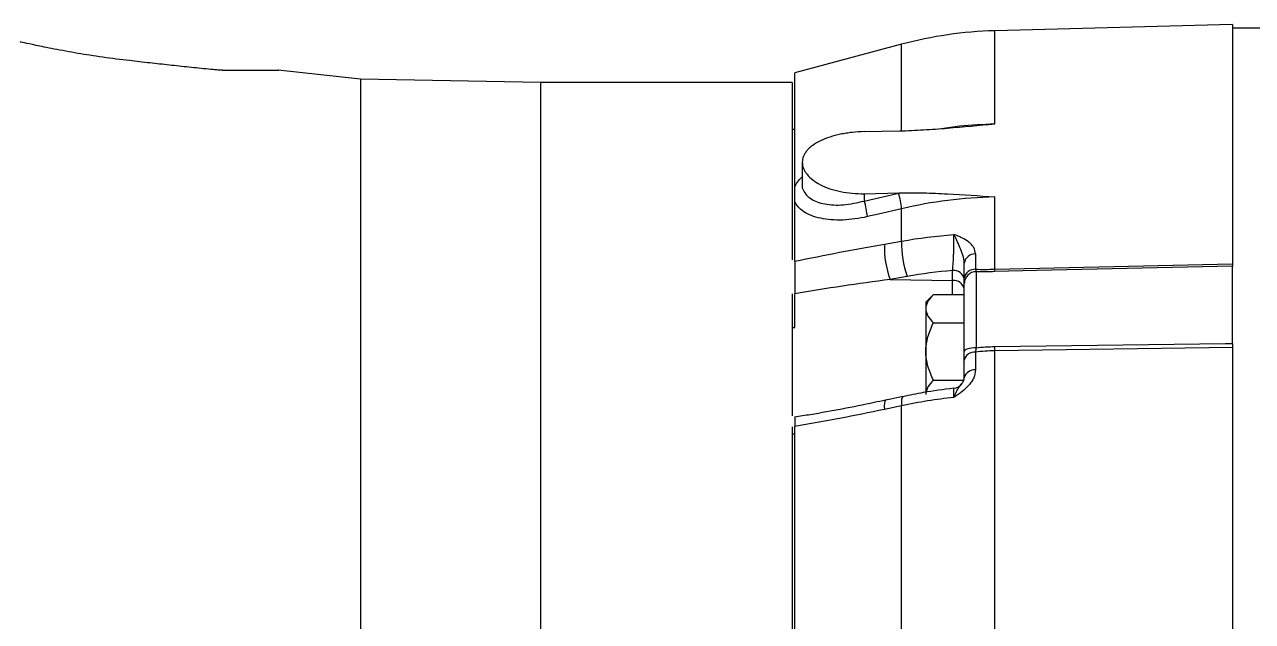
# Paper-space layout '_Top' of a CAD drawing. Header units: inches. Extents: x -16.5 to 11.4, y -8.4 to 5.1.
# Drawn here: x -11.13 to -4.99, y 1.79 to 4.77 of the extents above; entities that cross this region are included whole.
import ezdxf

# ---------------------------------------------------------------- set-up
doc = ezdxf.new("R2010")
doc.units = ezdxf.units.IN
doc.header["$MEASUREMENT"] = 0

psp = doc.layouts.new('_Top')

# ---------------------------------------------------------------- linework, layer by layer
at = {"color": 7, "linetype": 'Continuous', "lineweight": 25}
for p, q in [((-5.094, 4.7735), (-6.2821, 4.7423)), ((-6.2821, 4.2775), (-6.2821, 4.7423)), ((-5.094, 4.7735), (-5.094, 3.5783)), ((5.094, 4.7555), (-5.094, 4.7555)), ((-6.7474, 4.6749), (-7.282, 4.5316)), ((-6.7474, 4.2456), (-6.7474, 4.6749)), ((-10.5296, 4.5843), (-10.6071, 4.5931)), ((-9.4523, 4.5), (-9.8632, 4.5451)), ((-8.5525, 4.4843), (-9.4523, 4.5)), ((-9.4523, 4.5), (-9.4523, 1.7148)), ((-7.2945, 4.4843), (-8.5525, 4.4843)), ((-8.5525, 4.4843), (-8.5525, 1.1643)), ((-7.2945, 4.4843), (-7.2945, 3.5977)), ((-7.282, 3.9581), (-7.282, 4.5316)), ((-7.282, 4.2492), (-7.2945, 4.2492)), ((-6.934, 4.2384), (-6.7578, 4.2424)), ((-7.244, 4.0852), (-7.244, 3.9732)), ((-6.934, 3.9284), (-6.7578, 3.9324)), ((-6.934, 3.8914), (-6.763, 3.9312)), ((-6.934, 3.9284), (-6.934, 3.8914)), ((-7.282, 3.5903), (-7.282, 3.8901)), ((-6.2821, 3.5509), (-6.2821, 3.9121)), ((-6.7474, 3.6914), (-6.7474, 3.8534)), ((-6.8334, 3.6764), (-6.7474, 3.6914)), ((-6.3785, 3.6273), (-6.3785, 3.5505)), ((-6.434, 3.5057), (-6.434, 3.5815)), ((-6.2821, 3.5509), (-5.094, 3.5783)), ((-5.094, 3.1796), (-5.094, 3.5665)), ((-6.7195, 3.515), (-6.8055, 3.5)), ((-6.8055, 3.5), (-6.4924, 3.4942)), ((-6.4924, 3.4251), (-6.4924, 3.5442)), ((-6.3756, 3.5382), (-6.3756, 3.1584)), ((-6.434, 3.1399), (-6.434, 3.4811)), ((-7.2945, 3.4285), (-7.2945, 2.818)), ((-7.282, 3.2594), (-7.282, 3.4286)), ((-6.5883, 3.4251), (-6.6265, 3.3868)), ((-6.6265, 3.3868), (-6.6265, 2.9254)), ((-6.5883, 3.4251), (-6.434, 3.4251)), ((-7.2945, 3.2596), (-7.282, 3.2594)), ((-6.5883, 3.2823), (-6.434, 3.2823)), ((-6.3785, 3.1365), (-6.3785, 3.0474)), ((-5.094, 3.1594), (-6.2821, 3.1434)), ((-6.2821, 1.5767), (-6.2821, 3.1434)), ((-5.094, 3.1594), (-5.094, -3.1594)), ((-6.434, 3.0089), (-6.434, 3.0969)), ((-6.5883, 2.9968), (-6.434, 2.9968)), ((-6.7474, 2.8685), (-6.8334, 2.8502)), ((-6.7474, 1.5593), (-6.7474, 2.8685)), ((-7.2945, 2.7628), (-7.2945, -2.7636)), ((-7.282, 1.2384), (-7.282, 2.765)), ((-7.282, 2.7263), (-7.2945, 2.726))]:
    psp.add_line(p, q, dxfattribs=at)
at = {"color": 7, "linetype": 'Continuous', "lineweight": 25, "flags": 128}
for points in [[(-6.7474, 3.8534), (-6.8633, 3.8265), (-6.9185, 3.8136)], [(-5.094, 3.5665), (-6.0714, 3.5438), (-6.2821, 3.5389)], [(-6.3756, 3.1584), (-6.3871, 3.158), (-6.398, 3.1569), (-6.4081, 3.1551), (-6.417, 3.1528), (-6.4242, 3.1501), (-6.4296, 3.1469), (-6.4329, 3.1435), (-6.434, 3.1399)], [(-6.2821, 3.1642), (-5.1281, 3.1792), (-5.094, 3.1796)], [(-6.8273, 2.8965), (-6.8281, 2.8963), (-6.8314, 2.8917), (-6.8335, 2.8822), (-6.8342, 2.8682), (-6.8334, 2.8502)], [(-6.7412, 2.9148), (-6.8014, 2.902), (-6.8273, 2.8965)], [(-6.741, 2.9148), (-6.742, 2.9145), (-6.7454, 2.91), (-6.7475, 2.9005), (-6.7481, 2.8865), (-6.7474, 2.8685)]]:
    psp.add_lwpolyline(points, dxfattribs=at)
at = {"color": 7, "linetype": 'Continuous', "lineweight": 25}
for centre, radius, start, end in [((-6.2298, 2.743), 2, 91.5, 105), ((-7.103, 3.8229), 0.3569, 4.91292, 17.67117), ((-7.2742, 3.783), 0.357, 4.92111, 17.67011), ((-6.2749, 3.6758), 0.4728, 178.11163, 199.87954), ((-6.3612, 3.6607), 0.4725, 178.09568, 199.88737), ((-6.3813, 3.5742), 0.0532, 86.92565, 172.11005), ((-6.486, 3.4915), 0.053, 11.12694, 96.92386), ((-6.3817, 3.4978), 0.0528, 86.43418, 171.40024), ((-6.3755, 3.4797), 0.0585, 90.06177, 178.58997), ((-6.822, 3.5449), 0.5399, 359.36365, 0.63635), ((-6.486, 3.4415), 0.053, 11.12694, 96.92386), ((-6.3839, 3.0854), 0.0514, 83.89071, 167.10621), ((-7.9427, 3.1538), 1.6606, 359.64133, 0.35867), ((-6.3844, 2.9966), 0.0511, 83.37436, 166.06799), ((-6.494, 3.0156), 0.06, 276.05232, 324.8826)]:
    psp.add_arc(centre, radius, start, end, dxfattribs=at)
for points, knots in [([(-10.865, 4.6296), (-10.9061, 4.6368), (-10.9882, 4.6514), (-11.0804, 4.6707), (-11.1353, 4.6828), (-11.1582, 4.6881), (-11.1516, 4.6866), (-11.1516, 4.6866)], [0, 0, 0, 0, 0.2502, 0.50036, 0.750046, 0.999507, 1, 1, 1, 1]), ([(-10.6071, 4.5931), (-10.6521, 4.5982), (-10.6966, 4.6039), (-10.7843, 4.6164), (-10.8258, 4.6229), (-10.865, 4.6296)], [0, 0, 0, 0, 0.5, 0.5, 1, 1, 1, 1]), ([(-10.142, 4.545), (-10.1435, 4.545), (-10.1452, 4.5451), (-10.1489, 4.5453), (-10.1508, 4.5454), (-10.1565, 4.5457), (-10.1605, 4.546), (-10.1723, 4.547), (-10.1803, 4.5477), (-10.2044, 4.5498), (-10.2206, 4.5514), (-10.2692, 4.5561), (-10.3017, 4.5595), (-10.3668, 4.5663), (-10.3994, 4.5698), (-10.4645, 4.577), (-10.497, 4.5806), (-10.5296, 4.5843)], [0, 0, 0, 0, 0.015625, 0.015625, 0.03125, 0.03125, 0.0625, 0.0625, 0.125, 0.125, 0.25, 0.25, 0.5, 0.5, 0.75, 0.75, 1, 1, 1, 1]), ([(-10.142, 4.545), (-10.1005, 4.545), (-10.0304, 4.545), (-9.9492, 4.545), (-9.8985, 4.545), (-9.8712, 4.545), (-9.8599, 4.545), (-9.8629, 4.545), (-9.8632, 4.545)], [0, 0, 0, 0, 0.286846, 0.485141, 0.68791, 0.831907, 0.979898, 1, 1, 1, 1]), ([(-6.934, 4.2384), (-6.9545, 4.2379), (-6.9746, 4.2366), (-7.0043, 4.2333), (-7.0141, 4.232), (-7.0336, 4.2289), (-7.0432, 4.2271), (-7.0714, 4.2213), (-7.0892, 4.2166), (-7.1229, 4.2057), (-7.1388, 4.1994), (-7.1674, 4.1856), (-7.1803, 4.1781), (-7.1973, 4.1658), (-7.2025, 4.1615), (-7.2121, 4.1528), (-7.2165, 4.1483), (-7.2243, 4.1392), (-7.2277, 4.1344), (-7.2336, 4.1249), (-7.2361, 4.1201), (-7.242, 4.1054), (-7.244, 4.0954), (-7.244, 4.075), (-7.242, 4.0648), (-7.2361, 4.0498), (-7.2336, 4.0448), (-7.2278, 4.0349), (-7.2243, 4.0299), (-7.2126, 4.0155), (-7.2031, 4.0063), (-7.1807, 3.9889), (-7.1676, 3.9807), (-7.139, 3.9659), (-7.1234, 3.9592), (-7.098, 3.9505), (-7.0892, 3.9478), (-7.0713, 3.9429), (-7.0622, 3.9408), (-7.0342, 3.935), (-7.0148, 3.9321), (-6.9747, 3.9286), (-6.9545, 3.9279), (-6.934, 3.9284)], [0, 0, 0, 0, 0.0625, 0.0625, 0.09375, 0.09375, 0.125, 0.125, 0.1875, 0.1875, 0.25, 0.25, 0.3125, 0.3125, 0.34375, 0.34375, 0.375, 0.375, 0.40625, 0.40625, 0.4375, 0.4375, 0.5, 0.5, 0.5625, 0.5625, 0.59375, 0.59375, 0.625, 0.625, 0.6875, 0.6875, 0.75, 0.75, 0.8125, 0.8125, 0.84375, 0.84375, 0.875, 0.875, 0.9375, 0.9375, 1, 1, 1, 1]), ([(-6.7578, 4.2424), (-6.7178, 4.2433), (-6.6779, 4.2451), (-6.5982, 4.2498), (-6.5585, 4.2527), (-6.4397, 4.2623), (-6.3609, 4.2698), (-6.2821, 4.2775)], [0, 0, 0, 0, 0.25, 0.25, 0.5, 0.5, 1, 1, 1, 1]), ([(-6.5486, 4.2542), (-6.5184, 4.2588), (-6.4304, 4.2721), (-6.3409, 4.2754), (-6.2821, 4.2775)], [0, 0, 0, 0, 0.342563, 1, 1, 1, 1]), ([(-7.282, 3.9581), (-7.2784, 3.9674), (-7.2714, 3.9856), (-7.253, 4.0034), (-7.244, 4.0121)], [0, 0, 0, 0, 0.512489, 1, 1, 1, 1]), ([(-7.282, 3.8901), (-7.282, 3.9017), (-7.282, 3.9135), (-7.282, 3.9362), (-7.282, 3.947), (-7.282, 3.9581)], [0, 0, 0, 0, 0.5, 0.5, 1, 1, 1, 1]), ([(-7.2438, 3.9739), (-7.2439, 3.9737), (-7.2474, 3.9626), (-7.2358, 3.9365), (-7.2058, 3.8992), (-7.1342, 3.8737), (-7.0399, 3.8681), (-6.9694, 3.8836), (-6.934, 3.8914)], [0, 0, 0, 0, 0.002652, 0.12798, 0.338511, 0.554832, 0.777023, 1, 1, 1, 1]), ([(-6.7578, 3.9324), (-6.7178, 3.9333), (-6.6779, 3.9331), (-6.5982, 3.9312), (-6.5585, 3.9296), (-6.4397, 3.9236), (-6.3609, 3.918), (-6.2821, 3.9121)], [0, 0, 0, 0, 0.25, 0.25, 0.5, 0.5, 1, 1, 1, 1]), ([(-6.9185, 3.8136), (-6.9605, 3.8039), (-7.0015, 3.7982), (-7.0615, 3.7961), (-7.0808, 3.7965), (-7.1175, 3.7993), (-7.1351, 3.8018), (-7.1685, 3.8089), (-7.1839, 3.8134), (-7.212, 3.8243), (-7.2246, 3.8307), (-7.2471, 3.8453), (-7.2565, 3.8533), (-7.2719, 3.8707), (-7.2779, 3.8801), (-7.282, 3.8901)], [0, 0, 0, 0, 0.25, 0.25, 0.375, 0.375, 0.5, 0.5, 0.625, 0.625, 0.75, 0.75, 0.875, 0.875, 1, 1, 1, 1]), ([(-6.2821, 3.9121), (-6.3608, 3.9103), (-6.4394, 3.9045), (-6.5946, 3.8849), (-6.6714, 3.8711), (-6.7474, 3.8534)], [0, 0, 0, 0, 0.5, 0.5, 1, 1, 1, 1]), ([(-6.4924, 3.5442), (-6.4912, 3.5562), (-6.4901, 3.5707), (-6.4888, 3.5943), (-6.4883, 3.6027), (-6.4876, 3.6194), (-6.4873, 3.6278), (-6.4867, 3.6449), (-6.4865, 3.6533), (-6.4862, 3.6697), (-6.486, 3.6777), (-6.4859, 3.6928), (-6.4859, 3.6999), (-6.486, 3.7129), (-6.4861, 3.719), (-6.4863, 3.7242)], [0, 0, 0, 0, 0.25, 0.25, 0.375, 0.375, 0.5, 0.5, 0.625, 0.625, 0.75, 0.75, 0.875, 0.875, 1, 1, 1, 1]), ([(-6.3785, 3.6273), (-6.3785, 3.6385), (-6.3816, 3.6492), (-6.3902, 3.6643), (-6.3938, 3.6691), (-6.4018, 3.6782), (-6.4064, 3.6825), (-6.4213, 3.6946), (-6.4332, 3.7017), (-6.4523, 3.711), (-6.4589, 3.7139), (-6.4724, 3.7193), (-6.4794, 3.7218), (-6.4863, 3.7242)], [0, 0, 0, 0, 0.25, 0.25, 0.375, 0.375, 0.5, 0.5, 0.75, 0.75, 0.875, 0.875, 1, 1, 1, 1]), ([(-6.434, 3.5815), (-6.434, 3.5945), (-6.4372, 3.6075), (-6.4456, 3.6335), (-6.4508, 3.6464), (-6.4612, 3.6714), (-6.4664, 3.6835), (-6.474, 3.7002), (-6.4765, 3.7055), (-6.4814, 3.7154), (-6.4839, 3.72), (-6.4863, 3.7242)], [0, 0, 0, 0, 0.25, 0.25, 0.5, 0.5, 0.75, 0.75, 0.875, 0.875, 1, 1, 1, 1]), ([(-7.282, 3.5903), (-7.282, 3.5857), (-7.282, 3.5806), (-7.282, 3.5694), (-7.282, 3.5633), (-7.282, 3.5503), (-7.282, 3.5436), (-7.282, 3.5295), (-7.282, 3.5221), (-7.282, 3.5073), (-7.282, 3.4999), (-7.282, 3.4849), (-7.282, 3.4774), (-7.282, 3.4555), (-7.282, 3.4414), (-7.282, 3.4286)], [0, 0, 0, 0, 0.125, 0.125, 0.25, 0.25, 0.375, 0.375, 0.5, 0.5, 0.625, 0.625, 0.75, 0.75, 1, 1, 1, 1]), ([(-6.434, 3.4811), (-6.434, 3.4837), (-6.434, 3.4871), (-6.434, 3.4952), (-6.434, 3.5001), (-6.434, 3.5057)], [0, 0, 0, 0, 0.5, 0.5, 1, 1, 1, 1]), ([(-6.5883, 3.4251), (-6.5994, 3.4139), (-6.609, 3.4024), (-6.6191, 3.3846), (-6.6218, 3.3786), (-6.6255, 3.3663), (-6.6265, 3.3599), (-6.6265, 3.3537)], [0, 0, 0, 0, 0.5, 0.5, 0.75, 0.75, 1, 1, 1, 1]), ([(-6.6265, 3.3537), (-6.6265, 3.3413), (-6.6227, 3.3291), (-6.609, 3.305), (-6.5994, 3.2935), (-6.5883, 3.2823)], [0, 0, 0, 0, 0.5, 0.5, 1, 1, 1, 1]), ([(-6.6265, 3.1396), (-6.6265, 3.1646), (-6.6226, 3.189), (-6.6124, 3.225), (-6.6083, 3.2369), (-6.5989, 3.26), (-6.5938, 3.2712), (-6.5883, 3.2823)], [0, 0, 0, 0, 0.5, 0.5, 0.75, 0.75, 1, 1, 1, 1]), ([(-6.5883, 2.9968), (-6.5938, 3.0079), (-6.599, 3.0193), (-6.6083, 3.0424), (-6.6124, 3.0541), (-6.6192, 3.0779), (-6.6219, 3.0899), (-6.6255, 3.1145), (-6.6265, 3.1271), (-6.6265, 3.1396)], [0, 0, 0, 0, 0.25, 0.25, 0.5, 0.5, 0.75, 0.75, 1, 1, 1, 1]), ([(-6.434, 3.0969), (-6.434, 3.1032), (-6.434, 3.1099), (-6.434, 3.1243), (-6.434, 3.132), (-6.434, 3.1399)], [0, 0, 0, 0, 0.5, 0.5, 1, 1, 1, 1]), ([(-6.3785, 3.0474), (-6.3785, 3.034), (-6.3816, 3.0208), (-6.3902, 3.0014), (-6.3938, 2.995), (-6.4018, 2.9827), (-6.4064, 2.9768), (-6.4213, 2.9596), (-6.4332, 2.9489), (-6.4523, 2.9338), (-6.4589, 2.929), (-6.4724, 2.9195), (-6.4794, 2.9149), (-6.4863, 2.9103)], [0, 0, 0, 0, 0.25, 0.25, 0.375, 0.375, 0.5, 0.5, 0.75, 0.75, 0.875, 0.875, 1, 1, 1, 1]), ([(-6.444, 2.983), (-6.4427, 2.9848), (-6.4367, 2.9927), (-6.4352, 3.0018), (-6.434, 3.0089)], [0, 0, 0, 0, 0.22928, 1, 1, 1, 1]), ([(-6.4875, 2.9559), (-6.5384, 2.9495), (-6.6238, 2.9388), (-6.7071, 2.921), (-6.7409, 2.9138)], [0, 0, 0, 0, 0.595243, 1, 1, 1, 1]), ([(-6.5883, 2.9968), (-6.5994, 2.9856), (-6.609, 2.9742), (-6.6191, 2.9564), (-6.6218, 2.9503), (-6.6255, 2.938), (-6.6265, 2.9317), (-6.6265, 2.9254)], [0, 0, 0, 0, 0.5, 0.5, 0.75, 0.75, 1, 1, 1, 1]), ([(-6.4863, 2.9103), (-6.4861, 2.92), (-6.4858, 2.9393), (-6.4862, 2.9545), (-6.487, 2.9545), (-6.4873, 2.9545)], [0, 0, 0, 0, 0.3695747, 0.7425124, 1, 1, 1, 1]), ([(-6.4863, 2.9103), (-6.4863, 2.9105), (-6.4836, 2.9168), (-6.4786, 2.9283), (-6.4691, 2.9469), (-6.4569, 2.965), (-6.4484, 2.9769), (-6.444, 2.983)], [0, 0, 0, 0, 0.0034811, 0.1889167, 0.3647243, 0.6762409, 1, 1, 1, 1]), ([(-6.8273, 2.8968), (-6.8466, 2.8927), (-6.9718, 2.8658), (-7.1236, 2.8362), (-7.256, 2.8155), (-7.2823, 2.8114)], [0, 0, 0, 0, 0.127555, 0.826099, 1, 1, 1, 1]), ([(-6.4863, 2.9103), (-6.5303, 2.9054), (-6.5741, 2.8995), (-6.6612, 2.8855), (-6.7045, 2.8775), (-6.7474, 2.8685)], [0, 0, 0, 0, 0.5, 0.5, 1, 1, 1, 1]), ([(-7.282, 2.8091), (-7.282, 2.8095), (-7.282, 2.8114), (-7.282, 2.7996), (-7.282, 2.7814), (-7.282, 2.768), (-7.282, 2.765)], [0, 0, 0, 0, 0.137378, 0.522011, 0.893203, 1, 1, 1, 1])]:
    psp.add_open_spline(points, degree=3, knots=knots, dxfattribs=at)
for points in [[(-6.763, 3.9312), (-6.7613, 3.9316), (-6.7595, 3.932), (-6.7578, 3.9324)], [(-6.7474, 3.6914), (-6.6616, 3.7065), (-6.5745, 3.7174), (-6.4863, 3.7242)], [(-7.282, 3.5903), (-7.1324, 3.6217), (-6.9829, 3.6504), (-6.8334, 3.6764)], [(-5.094, 3.5783), (-5.094, 3.573), (-5.094, 3.5691), (-5.094, 3.5665)], [(-6.8055, 3.5), (-6.9643, 3.4787), (-7.1232, 3.4548), (-7.282, 3.4286)], [(-6.4924, 3.5442), (-6.569, 3.5378), (-6.6447, 3.5281), (-6.7195, 3.515)], [(-6.3785, 3.5505), (-6.3465, 3.55), (-6.3144, 3.5501), (-6.2821, 3.5509)], [(-6.3785, 3.5505), (-6.3775, 3.5449), (-6.3766, 3.5408), (-6.3756, 3.5382)], [(-6.2821, 3.5389), (-6.3134, 3.5381), (-6.3446, 3.5379), (-6.3756, 3.5382)], [(-6.3756, 3.1584), (-6.3766, 3.1503), (-6.3775, 3.1429), (-6.3785, 3.1365)], [(-6.2821, 3.1434), (-6.3144, 3.143), (-6.3465, 3.1407), (-6.3785, 3.1365)], [(-6.3756, 3.1584), (-6.3446, 3.1618), (-6.3134, 3.1638), (-6.2821, 3.1642)], [(-5.094, 3.1796), (-5.094, 3.1721), (-5.094, 3.1654), (-5.094, 3.1594)], [(-6.8334, 2.8502), (-6.9829, 2.8183), (-7.1324, 2.79), (-7.282, 2.765)]]:
    psp.add_open_spline(points, degree=3, dxfattribs=at)

doc.saveas('drawing.dxf')
